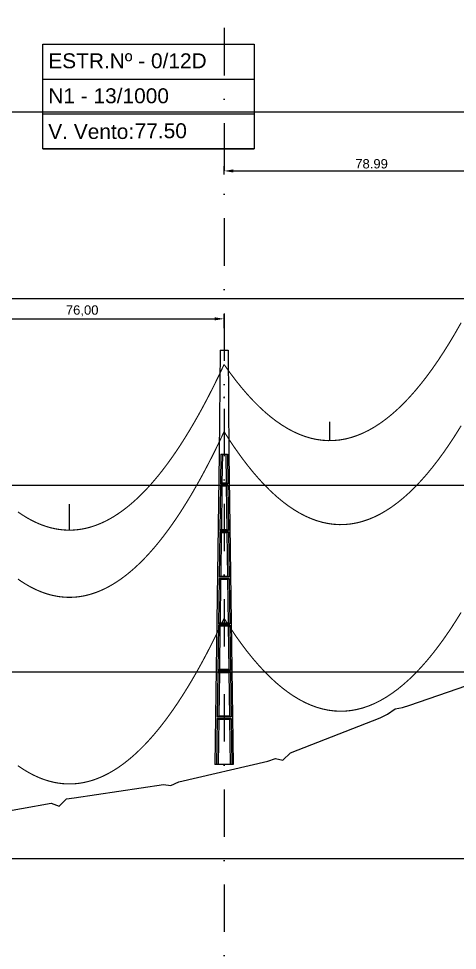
# Model space of a CAD drawing. Header units: metres. Extents: x -121 to 9872, y 3505 to 10721.
# Drawn here: x 756.1 to 873.6, y 3830.5 to 4080.2 of the extents above; entities that cross this region are included whole.
import ezdxf
from ezdxf.enums import TextEntityAlignment as Align

# ---------------------------------------------------------------- set-up
doc = ezdxf.new("R2010")
doc.units = ezdxf.units.M
doc.header["$PDMODE"] = 2
doc.linetypes.add('DASHDOT', pattern=[25.4, 12.7, -6.35, 0, -6.35])
doc.linetypes.add('DASHED', pattern=[0.75, 0.5, -0.25])
for name, color, linetype in [('C-ROAD', 7, 'Continuous'), ('C-ROAD-PROF', 2, 'DASHED'), ('Cabeçalho', 7, 'Continuous'), ('CON-EOL- FO', 101, 'Continuous'), ('CON-EOL- PROJEÇÃO', 22, 'Continuous'), ('CON-EOL-CA ARBUTUS', 144, 'Continuous'), ('cotas', 7, 'Continuous'), ('Grade', 9, 'Continuous'), ('Ind.Rot', 8, 'DASHDOT'), ('POSTE DT', 7, 'Continuous')]:
    doc.layers.add(name, color=color, linetype=linetype)
doc.styles.add('Arial', font='arial.ttf')
doc.styles.add('SIMM-PADRÃO_(TXT)', font='arial.ttf', dxfattribs={"height": 2})
doc.styles.get("Standard").update_dxf_attribs({"font": 'arial.ttf'})
doc.dimstyles.new('ISO-25', dxfattribs={"dimtxt": 2.5, "dimasz": 2.5, "dimexe": 1.25, "dimexo": 0.625, "dimtad": 1, "dimzin": 1, "dimtxsty": 'Standard', "dimcen": 2.5, "dimaunit": 1, "dimadec": 3, "dimazin": 3, "dimtfac": 1, "dimtmove": 0, "dimatfit": 3, "dimfxlon": 1, "dimarcsym": 0})

# ---------------------------------------------------------------- blocks, each defined once
blk = doc.blocks.new('*U11')
at = {"layer": 'POSTE DT', "extrusion": (0, 1, 0)}
for p, q in [((-3.31, 349.86), (-4.05, 262)), ((-3.31, 349.86), (3.31, 349.86)), ((3.31, 349.86), (4.06, 262)), ((-4.05, 262), (-7.72, 0)), ((-4.05, 262), (-4.05, 262)), ((-2.73, 262), (-3.08, 237.05)), ((-2.73, 262), (2.75, 262)), ((-1.42, 262), (-1.77, 237.57)), ((1.43, 262), (1.77, 237.57)), ((2.75, 262), (3.1, 237.05)), ((4.06, 262), (7.72, 0)), ((3.1, 237.05), (-3.08, 237.05)), ((-3.1, 235.74), (-3.63, 197.65)), ((3.11, 235.73), (-3.1, 235.74)), ((-1.8, 235.21), (-2.32, 198.19)), ((1.8, 235.21), (2.32, 198.19)), ((3.11, 235.73), (3.65, 197.65)), ((-3.65, 196.34), (-4.19, 158.25)), ((-2.35, 195.8), (-2.87, 158.8)), ((2.35, 195.8), (2.87, 158.8)), ((3.66, 196.34), (4.2, 158.25)), ((-4.21, 156.94), (-4.74, 118.85)), ((-2.9, 156.39), (-3.42, 119.41)), ((2.91, 156.39), (3.42, 119.41)), ((4.21, 156.94), (4.75, 118.85)), ((4.75, 118.85), (-4.74, 118.85)), ((-4.76, 117.54), (-5.29, 79.45)), ((4.77, 117.54), (-4.76, 117.54)), ((-3.46, 116.98), (-3.97, 80.02)), ((3.46, 116.98), (3.98, 80.02)), ((4.77, 117.54), (5.3, 79.45)), ((5.3, 79.45), (-5.29, 79.45)), ((-5.31, 78.14), (-5.85, 40.06)), ((5.32, 78.14), (-5.31, 78.14)), ((-4.01, 77.57), (-4.53, 40.63)), ((4.01, 77.57), (4.53, 40.63)), ((5.32, 78.14), (5.85, 40.06)), ((5.85, 40.06), (-5.85, 40.06)), ((-5.86, 38.74), (-6.41, 0)), ((5.87, 38.74), (-5.86, 38.74)), ((-4.56, 38.17), (-5.1, 0)), ((4.56, 38.17), (5.1, 0)), ((5.87, 38.74), (6.41, 0)), ((-6.41, 0), (-7.72, 0)), ((-5.1, 0), (-6.41, 0)), ((5.1, 0), (-5.1, 0)), ((6.41, 0), (5.1, 0)), ((7.72, 0), (6.41, 0))]:
    blk.add_line(p, q, dxfattribs=at)
at = {"layer": 'POSTE DT', "ltscale": 3}
for points in [[(-3.63, 197.65), (3.65, 197.65)], [(-3.65, 196.34), (3.66, 196.34)], [(4.2, 158.25), (-4.19, 158.25)], [(-4.21, 156.94), (4.21, 156.94)]]:
    blk.add_lwpolyline(points, dxfattribs=at)
at = {"layer": 'POSTE DT'}
for points, knots in [([(0.25, 309.94), (0.25, 309.93), (0.25, 309.93), (0.25, 309.92), (0.25, 309.91), (0.25, 309.9), (0.25, 309.89), (0.24, 309.85), (0.22, 309.82), (0.19, 309.77), (0.16, 309.74), (0.11, 309.71), (0.08, 309.7), (0.01, 309.68), (-0.02, 309.68), (-0.08, 309.7), (-0.11, 309.71), (-0.16, 309.74), (-0.18, 309.76), (-0.21, 309.8), (-0.22, 309.82), (-0.24, 309.85), (-0.24, 309.87), (-0.25, 309.89), (-0.25, 309.9), (-0.25, 309.92), (-0.25, 309.92), (-0.25, 309.93), (-0.25, 309.94), (-0.25, 309.95), (-0.25, 309.95), (-0.25, 309.96), (-0.25, 309.97), (-0.24, 310), (-0.23, 310.02), (-0.21, 310.07), (-0.2, 310.09), (-0.15, 310.14), (-0.13, 310.15), (-0.07, 310.18), (-0.03, 310.19), (0.03, 310.19), (0.06, 310.18), (0.12, 310.16), (0.14, 310.14), (0.18, 310.11), (0.2, 310.09), (0.21, 310.06), (0.22, 310.05), (0.23, 310.04), (0.24, 310.01), (0.24, 309.99), (0.25, 309.97), (0.25, 309.96), (0.25, 309.95), (0.25, 309.94), (0.25, 309.94), (0.25, 309.94), (0.25, 309.94)], [-54.728303, -54.728303, -54.728303, -54.728303, -54.309038, -54.309038, -53.647169, -53.647169, -52.532885, -52.532885, -48.86224, -48.86224, -45.282765, -45.282765, -41.52867, -41.52867, -37.867486, -37.867486, -34.454589, -34.454589, -31.301423, -31.301423, -28.48103, -28.48103, -26.961755, -26.961755, -25.7544, -25.7544, -25.136228, -25.136228, -24.64409, -24.64409, -24.094201, -24.094201, -23.191199, -23.191199, -20.494482, -20.494482, -17.342863, -17.342863, -13.645538, -13.645538, -9.835989, -9.835989, -6.296781, -6.296781, -3.005029, -3.005029, 0, 0, 0, 1.527594, 1.527594, 3.697216, 3.697216, 4.489727, 4.489727, 5.01438, 5.01438, 5.095313, 5.095313, 5.095313, 5.095313]), ([(-1.77, 237.57), (-1.99, 237.49), (-2.21, 237.4), (-2.64, 237.22), (-2.86, 237.14), (-3.08, 237.05)], [0, 0, 0, 0, 56.660495, 56.660495, 113.412826, 113.412826, 113.412826, 113.412826]), ([(1.77, 237.57), (1.18, 237.57), (0.59, 237.57), (-0.59, 237.57), (-1.18, 237.57), (-1.77, 237.57)], [0, 0, 0, 0, 67.306894, 67.306894, 134.614447, 134.614447, 134.614447, 134.614447]), ([(3.1, 237.05), (2.87, 237.14), (2.65, 237.23), (2.21, 237.4), (1.99, 237.49), (1.77, 237.57)], [0, 0, 0, 0, 56.738948, 56.738948, 113.38731, 113.38731, 113.38731, 113.38731]), ([(-3.1, 235.74), (-2.88, 235.65), (-2.67, 235.56), (-2.23, 235.39), (-2.02, 235.3), (-1.8, 235.21)], [0.055576, 0.055576, 0.055576, 0.055576, 56.767409, 56.767409, 113.50757, 113.50757, 113.50757, 113.50757]), ([(-1.8, 235.21), (-1.2, 235.21), (-0.6, 235.21), (0.6, 235.21), (1.2, 235.21), (1.8, 235.21)], [0, 0, 0, 0, 68.567797, 68.567797, 137.136247, 137.136247, 137.136247, 137.136247]), ([(1.8, 235.21), (2.02, 235.3), (2.24, 235.38), (2.68, 235.56), (2.89, 235.65), (3.11, 235.73)], [0, 0, 0, 0, 56.845349, 56.845349, 113.599799, 113.599799, 113.599799, 113.599799]), ([(-2.32, 198.19), (-2.54, 198.1), (-2.76, 198.01), (-3.2, 197.83), (-3.41, 197.74), (-3.63, 197.65)], [0, 0, 0, 0, 63.412073, 63.412073, 126.777421, 126.777421, 126.777421, 126.777421]), ([(2.32, 198.19), (1.55, 198.19), (0.77, 198.19), (-0.77, 198.19), (-1.55, 198.19), (-2.32, 198.19)], [0, 0, 0, 0, 88.31008, 88.31008, 176.620652, 176.620652, 176.620652, 176.620652]), ([(3.65, 197.65), (3.43, 197.74), (3.2, 197.83), (2.76, 198.01), (2.54, 198.1), (2.32, 198.19)], [0, 0, 0, 0, 63.488119, 63.488119, 126.880939, 126.880939, 126.880939, 126.880939]), ([(-3.65, 196.34), (-3.43, 196.25), (-3.22, 196.16), (-2.78, 195.98), (-2.57, 195.89), (-2.35, 195.8)], [0.054307, 0.054307, 0.054307, 0.054307, 63.527131, 63.527131, 127.063246, 127.063246, 127.063246, 127.063246]), ([(-2.35, 195.8), (-1.57, 195.8), (-0.78, 195.8), (0.79, 195.8), (1.57, 195.8), (2.35, 195.8)], [0, 0, 0, 0, 89.585713, 89.585713, 179.17191, 179.17191, 179.17191, 179.17191]), ([(2.35, 195.8), (2.57, 195.89), (2.79, 195.98), (3.23, 196.16), (3.45, 196.25), (3.66, 196.34)], [0, 0, 0, 0, 63.60246, 63.60246, 127.109696, 127.109696, 127.109696, 127.109696]), ([(-2.87, 158.8), (-3.09, 158.71), (-3.31, 158.62), (-3.75, 158.43), (-3.97, 158.34), (-4.19, 158.25)], [0, 0, 0, 0, 70.301707, 70.301707, 140.590947, 140.590947, 140.590947, 140.590947]), ([(2.87, 158.8), (1.92, 158.8), (0.96, 158.8), (-0.96, 158.8), (-1.91, 158.8), (-2.87, 158.8)], [0, 0, 0, 0, 109.314454, 109.314454, 218.629264, 218.629264, 218.629264, 218.629264]), ([(4.2, 158.25), (3.98, 158.34), (3.76, 158.44), (3.31, 158.62), (3.09, 158.71), (2.87, 158.8)], [0, 0, 0, 0, 70.379198, 70.379198, 140.659718, 140.659718, 140.659718, 140.659718]), ([(-4.21, 156.94), (-3.99, 156.85), (-3.77, 156.75), (-3.34, 156.57), (-3.12, 156.48), (-2.9, 156.39)], [0.053423, 0.053423, 0.053423, 0.053423, 70.429742, 70.429742, 140.90167, 140.90167, 140.90167, 140.90167]), ([(-2.9, 156.39), (-1.94, 156.39), (-0.97, 156.39), (0.97, 156.39), (1.94, 156.39), (2.91, 156.39)], [0, 0, 0, 0, 110.60219, 110.60219, 221.20473, 221.20473, 221.20473, 221.20473]), ([(2.91, 156.39), (3.12, 156.48), (3.34, 156.57), (3.78, 156.75), (4, 156.85), (4.21, 156.94)], [0, 0, 0, 0, 70.506649, 70.506649, 140.914701, 140.914701, 140.914701, 140.914701]), ([(-3.42, 119.41), (-3.64, 119.32), (-3.86, 119.23), (-4.3, 119.04), (-4.52, 118.95), (-4.74, 118.85)], [0, 0, 0, 0, 77.299547, 77.299547, 154.618634, 154.618634, 154.618634, 154.618634]), ([(3.42, 119.41), (2.28, 119.41), (1.14, 119.41), (-1.14, 119.41), (-2.28, 119.41), (-3.42, 119.41)], [0, 0, 0, 0, 130.319901, 130.319901, 260.640046, 260.640046, 260.640046, 260.640046]), ([(4.75, 118.85), (4.53, 118.95), (4.31, 119.04), (3.87, 119.23), (3.64, 119.32), (3.42, 119.41)], [0, 0, 0, 0, 77.381597, 77.381597, 154.66183, 154.66183, 154.66183, 154.66183]), ([(-4.76, 117.54), (-4.54, 117.45), (-4.32, 117.35), (-3.89, 117.17), (-3.67, 117.07), (-3.46, 116.98)], [0.052784, 0.052784, 0.052784, 0.052784, 77.438432, 77.438432, 154.950301, 154.950301, 154.950301, 154.950301]), ([(-3.46, 116.98), (-2.3, 116.98), (-1.15, 116.98), (1.15, 116.98), (2.31, 116.98), (3.46, 116.98)], [0, 0, 0, 0, 131.617604, 131.617604, 263.235447, 263.235447, 263.235447, 263.235447]), ([(3.46, 116.98), (3.68, 117.07), (3.89, 117.17), (4.33, 117.35), (4.55, 117.45), (4.77, 117.54)], [0, 0, 0, 0, 77.520013, 77.520013, 154.938747, 154.938747, 154.938747, 154.938747]), ([(-3.97, 80.02), (-4.19, 79.93), (-4.41, 79.83), (-4.85, 79.64), (-5.07, 79.55), (-5.29, 79.45)], [0, 0, 0, 0, 84.379671, 84.379671, 168.809376, 168.809376, 168.809376, 168.809376]), ([(3.98, 80.02), (2.65, 80.02), (1.33, 80.02), (-1.32, 80.02), (-2.65, 80.02), (-3.97, 80.02)], [0, 0, 0, 0, 151.326157, 151.326157, 302.652465, 302.652465, 302.652465, 302.652465]), ([(5.3, 79.45), (5.08, 79.55), (4.86, 79.64), (4.42, 79.83), (4.2, 79.93), (3.98, 80.02)], [0, 0, 0, 0, 84.46863, 84.46863, 168.833721, 168.833721, 168.833721, 168.833721]), ([(-5.31, 78.14), (-5.09, 78.05), (-4.88, 77.95), (-4.44, 77.76), (-4.23, 77.67), (-4.01, 77.57)], [0.052308, 0.052308, 0.052308, 0.052308, 84.527725, 84.527725, 169.158824, 169.158824, 169.158824, 169.158824]), ([(-4.01, 77.57), (-2.67, 77.57), (-1.34, 77.57), (1.34, 77.57), (2.67, 77.57), (4.01, 77.57)], [0, 0, 0, 0, 152.632212, 152.632212, 305.264569, 305.264569, 305.264569, 305.264569]), ([(4.01, 77.57), (4.23, 77.67), (4.45, 77.76), (4.88, 77.95), (5.1, 78.05), (5.32, 78.14)], [0, 0, 0, 0, 84.616316, 84.616316, 169.129178, 169.129178, 169.129178, 169.129178]), ([(-4.53, 40.63), (-4.75, 40.53), (-4.97, 40.44), (-5.41, 40.25), (-5.63, 40.15), (-5.85, 40.06)], [0, 0, 0, 0, 91.523648, 91.523648, 183.126775, 183.126775, 183.126775, 183.126775]), ([(4.53, 40.63), (3.02, 40.63), (1.51, 40.63), (-1.51, 40.63), (-3.02, 40.63), (-4.53, 40.63)], [0, 0, 0, 0, 172.33304, 172.33304, 344.666151, 344.666151, 344.666151, 344.666151]), ([(5.85, 40.06), (5.63, 40.15), (5.41, 40.25), (4.97, 40.44), (4.75, 40.53), (4.53, 40.63)], [0, 0, 0, 0, 91.621326, 91.621326, 183.137324, 183.137324, 183.137324, 183.137324]), ([(-5.86, 38.74), (-5.65, 38.65), (-5.43, 38.55), (-5, 38.36), (-4.78, 38.26), (-4.56, 38.17)], [0.026524, 0.026524, 0.026524, 0.026524, 91.679563, 91.679563, 183.466041, 183.466041, 183.466041, 183.466041]), ([(-4.56, 38.17), (-3.04, 38.17), (-1.52, 38.17), (1.52, 38.17), (3.04, 38.17), (4.56, 38.17)], [0, 0, 0, 0, 173.646192, 173.646192, 347.292451, 347.292451, 347.292451, 347.292451]), ([(4.56, 38.17), (4.78, 38.26), (5, 38.36), (5.43, 38.55), (5.65, 38.65), (5.87, 38.74)], [0, 0, 0, 0, 91.776928, 91.776928, 183.448614, 183.448614, 183.448614, 183.448614])]:
    blk.add_open_spline(points, degree=3, knots=knots, dxfattribs=at)
blk = doc.blocks.new('*D300')
at = {"layer": 'cotas', "color": 0, "lineweight": -2, "transparency": 16777216}
for p, q in [((735.14, 3997.24), (735.14, 4000.99)), ((737.64, 3999.74), (808.64, 3999.74)), ((811.14, 3997.24), (811.14, 4000.99))]:
    blk.add_line(p, q, dxfattribs=at)
at = {"layer": 'cotas', "color": 0, "transparency": 16777216}
for points in [[(737.64, 4000.16), (737.64, 3999.33), (735.14, 3999.74)], [(808.64, 4000.16), (808.64, 3999.33), (811.14, 3999.74)]]:
    blk.add_solid(points, dxfattribs=at)
at = {"layer": 'Defpoints', "color": 0, "transparency": 16777216}
for p in [(811.14, 3999.74), (811.14, 3991.35), (735.14, 3976)]:
    blk.add_point(p, dxfattribs=at)
at = {"layer": 'cotas', "color": 0, "transparency": 16777216, "insert": (773.14, 4001.87), "char_height": 2.5, "attachment_point": 5}
blk.add_mtext('76,00', dxfattribs=at)
blk = doc.blocks.new('*D301')
at = {"layer": 'cotas', "color": 0, "lineweight": -2, "transparency": 16777216}
for p, q in [((811.14, 4038.37), (811.14, 4040.62)), ((813.64, 4039.37), (887.62, 4039.37)), ((890.12, 4038.37), (890.12, 4040.62))]:
    blk.add_line(p, q, dxfattribs=at)
at = {"layer": 'cotas', "color": 0, "transparency": 16777216}
for points in [[(813.64, 4039.79), (813.64, 4038.95), (811.14, 4039.37)], [(887.62, 4039.79), (887.62, 4038.95), (890.12, 4039.37)]]:
    blk.add_solid(points, dxfattribs=at)
at = {"layer": 'Defpoints', "color": 0, "transparency": 16777216}
for p in [(890.12, 4039.37), (890.12, 4034.82), (811.14, 3991.35)]:
    blk.add_point(p, dxfattribs=at)
at = {"layer": 'cotas', "color": 0, "transparency": 16777216, "insert": (850.63, 4041.27), "char_height": 2.5, "attachment_point": 5}
blk.add_mtext('78.99', dxfattribs=at)
blk = doc.blocks.new('Bloco P Sup')
at = {"layer": 'Cabeçalho'}
blk.add_lwpolyline([(-11.66, -3.34), (44.97, -3.34), (44.97, -31.45), (-11.66, -31.45)], close=True, dxfattribs=at)
for points in [[(-11.66, -12.71), (44.97, -12.71)], [(-11.66, -22.08), (44.97, -22.08)], [(-11.66, -31.45), (44.97, -31.45)]]:
    blk.add_lwpolyline(points, dxfattribs=at)
at = {"layer": 'Cabeçalho', "style": 'Arial'}
blk.add_text('V. Vento:', height=4, dxfattribs=at).set_placement((-10.16, -26.77), align=Align.MIDDLE_LEFT)
at = {"layer": 'Cabeçalho', "style": 'SIMM-PADRÃO_(TXT)'}
for tag, p in [('ESTRUTURANUM', (-10.16, -11.03)), ('TIPO_ESFORÇO', (-10.16, -20.4)), ('VÃOVENTO', (12.97, -29.77))]:
    blk.add_attdef(tag, text='', height=4, dxfattribs=at).set_placement(p, align=Align.BOTTOM_LEFT)

msp = doc.modelspace()

# ---------------------------------------------------------------- linework, layer by layer
at = {"layer": 'C-ROAD', "linetype": 'Continuous', "lineweight": -3}
msp.add_lwpolyline([(740.906, 3865.67), (764.867, 3870.001), (766.946, 3869.168), (768.937, 3871.16), (770.978, 3871.442), (794.919, 3874.938), (796.904, 3874.702), (798.983, 3875.713), (822.851, 3881.208), (824.876, 3881.972), (826.857, 3881.532), (828.886, 3883.495), (852.96, 3892.8), (854.929, 3893.848), (856.909, 3895.223), (858.931, 3895.602), (860.917, 3896.229), (886.248, 3905.011)], dxfattribs=at)
at = {"layer": 'C-ROAD-PROF', "color": 3, "linetype": 'Continuous', "lineweight": -3}
msp.add_lwpolyline([(740.906, 3865.67), (764.867, 3870.001), (766.946, 3869.167), (768.937, 3871.159), (770.978, 3871.441), (794.919, 3874.938), (796.904, 3874.702), (798.983, 3875.713), (822.851, 3881.208), (824.876, 3881.972), (826.857, 3881.532), (828.886, 3883.495), (852.96, 3892.8), (854.929, 3893.848), (856.909, 3895.223), (858.931, 3895.602), (860.917, 3896.229), (886.248, 3905.011)], dxfattribs=at)
at = {"layer": 'CON-EOL- FO', "const_width": 0.3}
for points in [[(755.935, 3930.015), (756.313, 3929.75), (756.691, 3929.493), (757.069, 3929.242), (757.447, 3929), (757.825, 3928.764), (758.203, 3928.536), (758.581, 3928.315), (758.96, 3928.102), (759.338, 3927.896), (759.716, 3927.698), (760.094, 3927.507), (760.472, 3927.323), (760.85, 3927.146), (761.228, 3926.977), (761.606, 3926.816), (761.984, 3926.662), (762.363, 3926.515), (762.741, 3926.375), (763.119, 3926.243), (763.497, 3926.118), (763.875, 3926.001), (764.253, 3925.891), (764.631, 3925.788), (765.009, 3925.693), (765.387, 3925.605), (765.766, 3925.524), (766.144, 3925.451), (766.522, 3925.385), (766.9, 3925.327), (767.278, 3925.276), (767.656, 3925.232), (768.034, 3925.196), (768.412, 3925.167), (768.79, 3925.145), (769.169, 3925.131), (769.547, 3925.124), (769.925, 3925.124), (770.303, 3925.132), (770.681, 3925.147), (771.059, 3925.17), (771.437, 3925.2), (771.815, 3925.237), (772.193, 3925.282), (772.572, 3925.334), (772.95, 3925.393), (773.328, 3925.46), (773.706, 3925.534), (774.084, 3925.616), (774.462, 3925.705), (774.84, 3925.801), (775.218, 3925.905), (775.596, 3926.016), (775.974, 3926.134), (776.353, 3926.26), (776.731, 3926.393), (777.109, 3926.533), (777.487, 3926.681), (777.865, 3926.837), (778.243, 3926.999), (778.621, 3927.169), (778.999, 3927.346), (779.377, 3927.531), (779.756, 3927.723), (780.134, 3927.923), (780.512, 3928.13), (780.89, 3928.344), (781.268, 3928.565), (781.646, 3928.794), (782.024, 3929.031), (782.402, 3929.275), (782.78, 3929.526), (783.159, 3929.784), (783.537, 3930.05), (783.915, 3930.323), (784.293, 3930.604), (784.671, 3930.892), (785.049, 3931.188), (785.427, 3931.49), (785.805, 3931.801), (786.183, 3932.118), (786.562, 3932.443), (786.94, 3932.776), (787.318, 3933.116), (787.696, 3933.463), (788.074, 3933.817), (788.452, 3934.179), (788.83, 3934.549), (789.208, 3934.926), (789.586, 3935.31), (789.965, 3935.701), (790.343, 3936.101), (790.721, 3936.507), (791.099, 3936.921), (791.477, 3937.342), (791.855, 3937.771), (792.233, 3938.207), (792.611, 3938.65), (792.989, 3939.101), (793.368, 3939.56), (793.746, 3940.025), (794.124, 3940.499), (794.502, 3940.979), (794.88, 3941.467), (795.258, 3941.963), (795.636, 3942.466), (796.014, 3942.976), (796.392, 3943.494), (796.771, 3944.019), (797.149, 3944.552), (797.527, 3945.092), (797.905, 3945.639), (798.283, 3946.194), (798.661, 3946.757), (799.039, 3947.326), (799.417, 3947.904), (799.795, 3948.488), (800.174, 3949.081), (800.552, 3949.68), (800.93, 3950.288), (801.308, 3950.902), (801.686, 3951.524), (802.064, 3952.154), (802.442, 3952.791), (802.82, 3953.435), (803.198, 3954.087), (803.576, 3954.747), (803.955, 3955.414), (804.333, 3956.088), (804.711, 3956.77), (805.089, 3957.459), (805.467, 3958.156), (805.845, 3958.86), (806.223, 3959.572), (806.601, 3960.292), (806.979, 3961.018), (807.358, 3961.753), (807.736, 3962.495), (808.114, 3963.244), (808.492, 3964.001), (808.87, 3964.765), (809.248, 3965.537), (809.626, 3966.317), (810.004, 3967.103), (810.382, 3967.898), (810.761, 3968.7), (811.139, 3969.509)], [(874.611, 3971.089), (873.063, 3968.6), (871.515, 3966.235), (869.966, 3963.992), (868.418, 3961.873), (866.87, 3959.877), (865.322, 3958.004), (863.774, 3956.254), (862.226, 3954.627), (860.678, 3953.122), (859.13, 3951.74), (857.582, 3950.48), (856.034, 3949.343), (854.485, 3948.328), (852.937, 3947.435), (851.389, 3946.664), (849.841, 3946.016), (848.293, 3945.489), (846.745, 3945.085), (845.197, 3944.802), (843.649, 3944.642), (842.101, 3944.604), (840.553, 3944.687), (839.004, 3944.893), (837.456, 3945.22), (835.908, 3945.67), (834.36, 3946.242), (832.812, 3946.936), (831.264, 3947.752), (829.716, 3948.69), (828.168, 3949.751), (826.62, 3950.933), (825.072, 3952.239), (823.523, 3953.666), (821.975, 3955.217), (820.427, 3956.89), (818.879, 3958.685), (817.331, 3960.604), (815.783, 3962.645), (814.235, 3964.81), (812.687, 3967.098), (811.139, 3969.509)]]:
    msp.add_lwpolyline(points, dxfattribs=at)
at = {"layer": 'CON-EOL- PROJEÇÃO', "const_width": 0.3}
for points in [[(755.935, 3880.015), (756.313, 3879.75), (756.691, 3879.493), (757.069, 3879.242), (757.447, 3879), (757.825, 3878.764), (758.203, 3878.536), (758.581, 3878.315), (758.96, 3878.102), (759.338, 3877.896), (759.716, 3877.698), (760.094, 3877.507), (760.472, 3877.323), (760.85, 3877.146), (761.228, 3876.977), (761.606, 3876.816), (761.984, 3876.662), (762.363, 3876.515), (762.741, 3876.375), (763.119, 3876.243), (763.497, 3876.118), (763.875, 3876.001), (764.253, 3875.891), (764.631, 3875.788), (765.009, 3875.693), (765.387, 3875.605), (765.766, 3875.524), (766.144, 3875.451), (766.522, 3875.385), (766.9, 3875.327), (767.278, 3875.276), (767.656, 3875.232), (768.034, 3875.196), (768.412, 3875.167), (768.79, 3875.145), (769.169, 3875.131), (769.547, 3875.124), (769.925, 3875.124), (770.303, 3875.132), (770.681, 3875.147), (771.059, 3875.17), (771.437, 3875.2), (771.815, 3875.237), (772.193, 3875.282), (772.572, 3875.334), (772.95, 3875.393), (773.328, 3875.46), (773.706, 3875.534), (774.084, 3875.616), (774.462, 3875.705), (774.84, 3875.801), (775.218, 3875.905), (775.596, 3876.016), (775.974, 3876.134), (776.353, 3876.26), (776.731, 3876.393), (777.109, 3876.533), (777.487, 3876.681), (777.865, 3876.837), (778.243, 3876.999), (778.621, 3877.169), (778.999, 3877.346), (779.377, 3877.531), (779.756, 3877.723), (780.134, 3877.923), (780.512, 3878.13), (780.89, 3878.344), (781.268, 3878.565), (781.646, 3878.794), (782.024, 3879.031), (782.402, 3879.275), (782.78, 3879.526), (783.159, 3879.784), (783.537, 3880.05), (783.915, 3880.323), (784.293, 3880.604), (784.671, 3880.892), (785.049, 3881.188), (785.427, 3881.49), (785.805, 3881.801), (786.183, 3882.118), (786.562, 3882.443), (786.94, 3882.776), (787.318, 3883.116), (787.696, 3883.463), (788.074, 3883.817), (788.452, 3884.179), (788.83, 3884.549), (789.208, 3884.926), (789.586, 3885.31), (789.965, 3885.701), (790.343, 3886.101), (790.721, 3886.507), (791.099, 3886.921), (791.477, 3887.342), (791.855, 3887.771), (792.233, 3888.207), (792.611, 3888.65), (792.989, 3889.101), (793.368, 3889.56), (793.746, 3890.025), (794.124, 3890.499), (794.502, 3890.979), (794.88, 3891.467), (795.258, 3891.963), (795.636, 3892.466), (796.014, 3892.976), (796.392, 3893.494), (796.771, 3894.019), (797.149, 3894.552), (797.527, 3895.092), (797.905, 3895.639), (798.283, 3896.194), (798.661, 3896.757), (799.039, 3897.326), (799.417, 3897.904), (799.795, 3898.488), (800.174, 3899.081), (800.552, 3899.68), (800.93, 3900.288), (801.308, 3900.902), (801.686, 3901.524), (802.064, 3902.154), (802.442, 3902.791), (802.82, 3903.435), (803.198, 3904.087), (803.576, 3904.747), (803.955, 3905.414), (804.333, 3906.088), (804.711, 3906.77), (805.089, 3907.459), (805.467, 3908.156), (805.845, 3908.86), (806.223, 3909.572), (806.601, 3910.292), (806.979, 3911.018), (807.358, 3911.753), (807.736, 3912.495), (808.114, 3913.244), (808.492, 3914.001), (808.87, 3914.765), (809.248, 3915.537), (809.626, 3916.317), (810.004, 3917.103), (810.382, 3917.898), (810.761, 3918.7), (811.139, 3919.509)], [(874.611, 3921.089), (873.063, 3918.6), (871.515, 3916.235), (869.966, 3913.992), (868.418, 3911.873), (866.87, 3909.877), (865.322, 3908.004), (863.774, 3906.254), (862.226, 3904.627), (860.678, 3903.122), (859.13, 3901.74), (857.582, 3900.48), (856.034, 3899.343), (854.485, 3898.328), (852.937, 3897.435), (851.389, 3896.664), (849.841, 3896.016), (848.293, 3895.489), (846.745, 3895.085), (845.197, 3894.802), (843.649, 3894.642), (842.101, 3894.604), (840.553, 3894.687), (839.004, 3894.893), (837.456, 3895.22), (835.908, 3895.67), (834.36, 3896.242), (832.812, 3896.936), (831.264, 3897.752), (829.716, 3898.69), (828.168, 3899.751), (826.62, 3900.933), (825.072, 3902.239), (823.523, 3903.666), (821.975, 3905.217), (820.427, 3906.89), (818.879, 3908.685), (817.331, 3910.604), (815.783, 3912.645), (814.235, 3914.81), (812.687, 3917.098), (811.139, 3919.509)]]:
    msp.add_lwpolyline(points, dxfattribs=at)
at = {"layer": 'CON-EOL-CA ARBUTUS'}
for p, q in [((839.426, 3967.107), (839.426, 3972.107)), ((769.711, 3943.123), (769.711, 3950.123))]:
    msp.add_line(p, q, dxfattribs=at)
at = {"layer": 'CON-EOL-CA ARBUTUS', "const_width": 0.3}
for points in [[(874.611, 3998.702), (873.063, 3995.976), (871.515, 3993.374), (869.966, 3990.896), (868.418, 3988.541), (866.87, 3986.31), (865.322, 3984.201), (863.774, 3982.216), (862.226, 3980.354), (860.678, 3978.614), (859.13, 3976.998), (857.582, 3975.503), (856.034, 3974.132), (854.485, 3972.883), (852.937, 3971.756), (851.389, 3970.751), (849.841, 3969.869), (848.293, 3969.109), (846.745, 3968.471), (845.197, 3967.955), (843.649, 3967.561), (842.101, 3967.289), (840.553, 3967.14), (839.004, 3967.112), (837.456, 3967.206), (835.908, 3967.422), (834.36, 3967.76), (832.812, 3968.221), (831.264, 3968.803), (829.716, 3969.508), (828.168, 3970.334), (826.62, 3971.283), (825.072, 3972.354), (823.523, 3973.548), (821.975, 3974.863), (820.427, 3976.302), (818.879, 3977.863), (817.331, 3979.546), (815.783, 3981.353), (814.235, 3983.282), (812.687, 3985.334), (811.139, 3987.509)], [(755.935, 3948.015), (756.313, 3947.75), (756.691, 3947.493), (757.069, 3947.242), (757.447, 3947), (757.825, 3946.764), (758.203, 3946.536), (758.581, 3946.315), (758.96, 3946.102), (759.338, 3945.896), (759.716, 3945.698), (760.094, 3945.507), (760.472, 3945.323), (760.85, 3945.146), (761.228, 3944.977), (761.606, 3944.816), (761.984, 3944.662), (762.363, 3944.515), (762.741, 3944.375), (763.119, 3944.243), (763.497, 3944.118), (763.875, 3944.001), (764.253, 3943.891), (764.631, 3943.788), (765.009, 3943.693), (765.387, 3943.605), (765.766, 3943.524), (766.144, 3943.451), (766.522, 3943.385), (766.9, 3943.327), (767.278, 3943.276), (767.656, 3943.232), (768.034, 3943.196), (768.412, 3943.167), (768.79, 3943.145), (769.169, 3943.131), (769.547, 3943.124), (769.925, 3943.124), (770.303, 3943.132), (770.681, 3943.147), (771.059, 3943.17), (771.437, 3943.2), (771.815, 3943.237), (772.193, 3943.282), (772.572, 3943.334), (772.95, 3943.393), (773.328, 3943.46), (773.706, 3943.534), (774.084, 3943.616), (774.462, 3943.705), (774.84, 3943.801), (775.218, 3943.905), (775.596, 3944.016), (775.974, 3944.134), (776.353, 3944.26), (776.731, 3944.393), (777.109, 3944.533), (777.487, 3944.681), (777.865, 3944.837), (778.243, 3944.999), (778.621, 3945.169), (778.999, 3945.346), (779.377, 3945.531), (779.756, 3945.723), (780.134, 3945.923), (780.512, 3946.13), (780.89, 3946.344), (781.268, 3946.565), (781.646, 3946.794), (782.024, 3947.031), (782.402, 3947.275), (782.78, 3947.526), (783.159, 3947.784), (783.537, 3948.05), (783.915, 3948.323), (784.293, 3948.604), (784.671, 3948.892), (785.049, 3949.188), (785.427, 3949.49), (785.805, 3949.801), (786.183, 3950.118), (786.562, 3950.443), (786.94, 3950.776), (787.318, 3951.116), (787.696, 3951.463), (788.074, 3951.817), (788.452, 3952.179), (788.83, 3952.549), (789.208, 3952.926), (789.586, 3953.31), (789.965, 3953.701), (790.343, 3954.101), (790.721, 3954.507), (791.099, 3954.921), (791.477, 3955.342), (791.855, 3955.771), (792.233, 3956.207), (792.611, 3956.65), (792.989, 3957.101), (793.368, 3957.56), (793.746, 3958.025), (794.124, 3958.499), (794.502, 3958.979), (794.88, 3959.467), (795.258, 3959.963), (795.636, 3960.466), (796.014, 3960.976), (796.392, 3961.494), (796.771, 3962.019), (797.149, 3962.552), (797.527, 3963.092), (797.905, 3963.639), (798.283, 3964.194), (798.661, 3964.757), (799.039, 3965.326), (799.417, 3965.904), (799.795, 3966.488), (800.174, 3967.081), (800.552, 3967.68), (800.93, 3968.288), (801.308, 3968.902), (801.686, 3969.524), (802.064, 3970.154), (802.442, 3970.791), (802.82, 3971.435), (803.198, 3972.087), (803.576, 3972.747), (803.955, 3973.414), (804.333, 3974.088), (804.711, 3974.77), (805.089, 3975.459), (805.467, 3976.156), (805.845, 3976.86), (806.223, 3977.572), (806.601, 3978.292), (806.979, 3979.018), (807.358, 3979.753), (807.736, 3980.495), (808.114, 3981.244), (808.492, 3982.001), (808.87, 3982.765), (809.248, 3983.537), (809.626, 3984.317), (810.004, 3985.103), (810.382, 3985.898), (810.761, 3986.7), (811.139, 3987.509)]]:
    msp.add_lwpolyline(points, dxfattribs=at)
at = {"layer": 'Grade'}
for points in [[(-91.483, 4055.169), (1088.165, 4055.169)], [(-91.483, 4005.169), (1088.165, 4005.169)], [(-91.483, 3955.169), (1088.165, 3955.169)], [(-91.483, 3905.169), (1088.165, 3905.169)], [(-91.483, 3855.169), (1088.165, 3855.169)]]:
    msp.add_lwpolyline(points, dxfattribs=at)
at = {"layer": 'Ind.Rot', "linetype": 'DASHDOT'}
msp.add_line((811.133, 4205.169), (811.133, 3505.169), dxfattribs=at)

# ---------------------------------------------------------------- block references
at = {"layer": 'Cabeçalho'}
msp.add_blockref('Bloco P Sup', (774.225, 4076.705), dxfattribs=at).add_auto_attribs({'ESTRUTURANUM': 'ESTR.Nº - 0/12D', 'TIPO_ESFORÇO': 'N1 - 13/1000', 'VÃOVENTO': '77.50'})
at = {"layer": 'POSTE DT', "xscale": 0.3172702451939489, "yscale": 0.3172702451939489, "zscale": 0.3172702451939489}
msp.add_blockref('*U11', (811.139, 3880.353), dxfattribs=at)

# ---------------------------------------------------------------- dimensions: what is measured, and where the dimension line sits
at = {"layer": 'cotas'}
dim = msp.add_linear_dim(base=(890.1239, 4039.371), p1=(811.1387, 3991.3534), p2=(890.1239, 4034.8184), dimstyle='ISO-25', dxfattribs=at)
dim.commit()
dim.dimension.update_dxf_attribs({"geometry": '*D301', "text_midpoint": (850.6313, 4041.2725)})
dim = msp.add_linear_dim(base=(811.139, 3999.743), p1=(735.139, 3975.996), p2=(811.139, 3991.353), dimstyle='ISO-25', override={"dimtmove": 1}, dxfattribs=at)
dim.commit()
dim.dimension.update_dxf_attribs({"geometry": '*D300', "text_midpoint": (773.139, 4001.871)})

doc.saveas('drawing.dxf')
